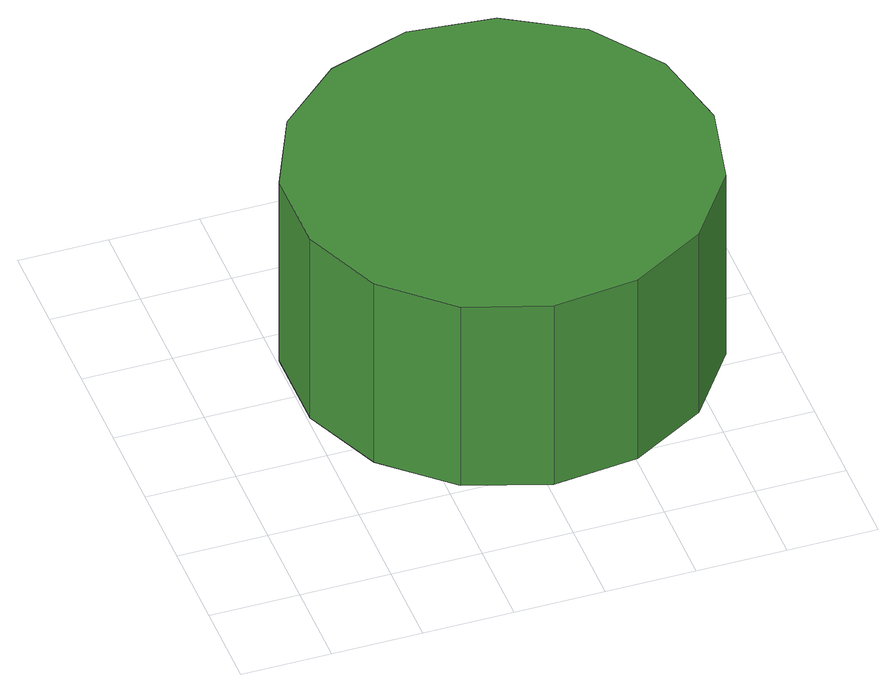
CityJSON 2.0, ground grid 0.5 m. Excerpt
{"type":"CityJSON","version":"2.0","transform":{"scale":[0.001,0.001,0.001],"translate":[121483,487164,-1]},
"CityObjects":{
"tree1":{"type":"SolitaryVegetationObject","attributes":{"function":"something"},"geometry":[{"type":"MultiSurface","lod":"1","boundaries":[[[0,1,2,3,4,5,6,7,8,9,10,11,12,13,14]],[[15,16,17,18,19,20,21,22,23,24,25,26,27,28,29]],[[0,29,28,1]],[[1,28,27,2]],[[2,27,26,3]],[[3,26,25,4]],[[4,25,24,5]],[[5,24,23,6]],[[6,23,22,7]],[[7,22,21,8]],[[8,21,20,9]],[[9,20,19,10]],[[10,19,18,11]],[[11,18,17,12]],[[12,17,16,13]],[[13,16,15,14]],[[14,15,29,0]]]}]}
},
"vertices":[
[2818,1556,1834],[2717,2030,1834],[2432,2422,1834],[2012,2664,1834],[1531,2715,1834],[1070,2565,1834],[710,2241,1834],[513,1798,1834],[513,1314,1834],[710,871,1834],[1070,547,1834],[1531,397,1834],[2012,448,1834],[2432,690,1834],[2717,1082,1834],[2717,1082,618],[2432,690,618],[2012,448,618],[1531,397,618],[1070,547,618],[710,871,618],[513,1314,618],[513,1798,618],[710,2241,618],[1070,2565,618],[1531,2715,618],[2012,2664,618],[2432,2422,618],[2717,2030,618],[2818,1556,618]
]}
